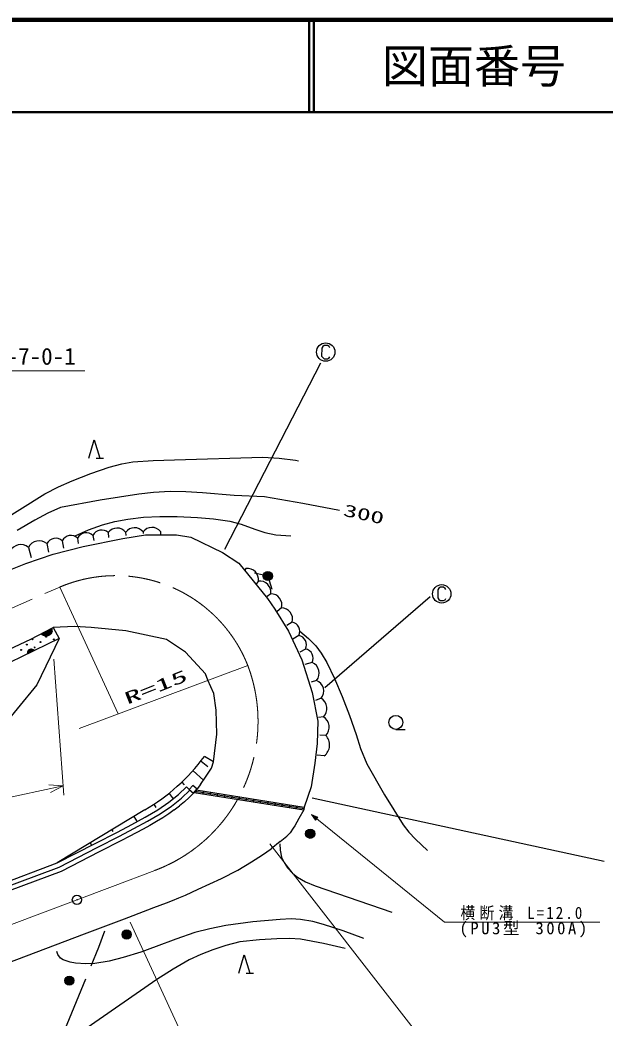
# Model space of a CAD drawing. Units: millimetres, scale not verified. Extents: x 40000 to 680000, y 20000 to 380000.
# Drawn here: x 477348 to 540849, y 271659 to 380000 of the extents above; entities that cross this region are included whole.
import ezdxf
from ezdxf.enums import TextEntityAlignment as Align

# ---------------------------------------------------------------- set-up
doc = ezdxf.new("R2010")
doc.units = ezdxf.units.MM
doc.header["$LTSCALE"] = 1000
doc.linetypes.add('CHAIN', pattern=[18.5, 12, -1.5, 3.5, -1.5])
doc.linetypes.add('DASHED', pattern=[7.5, 6, -1.5])
for name, color, linetype, lineweight in [('M-BGD', 7, 'Continuous', 25), ('M-BMK', 2, 'CHAIN', 13), ('M-BMK-SRVR', 3, 'Continuous', 25), ('M-STR-HTXT', 7, 'Continuous', 13), ('M-STR-STRC', 7, 'Continuous', 25), ('M-TTL', 2, 'Continuous', 140), ('M-TTL-LINE', 7, 'Continuous', 50)]:
    doc.layers.add(name, color=color, linetype=linetype, lineweight=lineweight)
doc.layers.add('M-TTL-TXT', color=7, linetype='Continuous')
doc.styles.add('ＭＳ ゴシック', font='')
doc.styles.get('ＭＳ ゴシック').set_extended_font_data('MS Gothic')

msp = doc.modelspace()

# ---------------------------------------------------------------- linework, layer by layer
at = {"layer": 'M-BGD'}
for p, q in [((484814, 332421), (485419, 334417)), ((485419, 334417), (486012, 332418)), ((485613, 332419), (486412, 332417)), ((487043, 331469), (488396, 331821)), ((487043, 331469), (488396, 331821)), ((488396, 331821), (489596, 332022)), ((488396, 331821), (489596, 332022)), ((489596, 332022), (491789, 332186)), ((491789, 332186), (494124, 332256)), ((494124, 332256), (503697, 332557)), ((503697, 332557), (505491, 332434)), ((505491, 332434), (507242, 332208)), ((507242, 332208), (507596, 332156)), ((482997, 329965), (485036, 330780)), ((485036, 330780), (487043, 331469)), ((481522, 329316), (482997, 329965)), ((481522, 329316), (482997, 329965)), ((471910, 323463), (480060, 328562)), ((480060, 328562), (481522, 329316)), ((480060, 328562), (481522, 329316)), ((490235, 328527), (486066, 327874)), ((491842, 328715), (490235, 328527)), ((491842, 328715), (490235, 328527)), ((493637, 328815), (491842, 328715)), ((493637, 328815), (491842, 328715)), ((495363, 328793), (493637, 328815)), ((495363, 328793), (493637, 328815)), ((495363, 328793), (493637, 328815)), ((497155, 328657), (495363, 328793)), ((497155, 328657), (495363, 328793)), ((497155, 328657), (495363, 328793)), ((500608, 328389), (497155, 328657)), ((500608, 328389), (497155, 328657)), ((503876, 328239), (500608, 328389)), ((503876, 328239), (500608, 328389)), ((486066, 327874), (481760, 327071)), ((508066, 327520), (503876, 328239)), ((508066, 327520), (503876, 328239)), ((512020, 326736), (508066, 327520)), ((512020, 326736), (508066, 327520)), ((480377, 326461), (478962, 325720)), ((480377, 326461), (478962, 325720)), ((480377, 326461), (478962, 325720)), ((481760, 327071), (480377, 326461)), ((481760, 327071), (480377, 326461)), ((481760, 327071), (480377, 326461)), ((490738, 326018), (492534, 326108)), ((490738, 326018), (492534, 326108)), ((490738, 326018), (492534, 326108)), ((492534, 326108), (494422, 326110)), ((492534, 326108), (494422, 326110)), ((494422, 326110), (496615, 325997)), ((494422, 326110), (496615, 325997)), ((478962, 325720), (477033, 324566)), ((484791, 324652), (486304, 325206)), ((484791, 324652), (486304, 325206)), ((484791, 324652), (486304, 325206)), ((486304, 325206), (487656, 325568)), ((486304, 325206), (487656, 325568)), ((487656, 325568), (489059, 325828)), ((487656, 325568), (489059, 325828)), ((489059, 325828), (490738, 326018)), ((489059, 325828), (490738, 326018)), ((489059, 325828), (490738, 326018)), ((489059, 325828), (490738, 326018)), ((496615, 325997), (498347, 325853)), ((496615, 325997), (498347, 325853)), ((496615, 325997), (498347, 325853)), ((496615, 325997), (498347, 325853)), ((498347, 325853), (500128, 325600)), ((498347, 325853), (500128, 325600)), ((498347, 325853), (500128, 325600)), ((498347, 325853), (500128, 325600)), ((500128, 325600), (501342, 325257)), ((500128, 325600), (501342, 325257)), ((500128, 325600), (501342, 325257)), ((501342, 325257), (502847, 324713)), ((501342, 325257), (502847, 324713)), ((501342, 325257), (502847, 324713)), ((483334, 323996), (484791, 324652)), ((483334, 323996), (484791, 324652)), ((483334, 323996), (484791, 324652)), ((485264, 324054), (485357, 323481)), ((486929, 324353), (486950, 323804)), ((488507, 323701), (490957, 324102)), ((488820, 324389), (488828, 324044)), ((490712, 324425), (490706, 324243)), ((490957, 324102), (494325, 324093)), ((492603, 324461), (492593, 324175)), ((494325, 324093), (495886, 323848)), ((502847, 324713), (503935, 324373)), ((502847, 324713), (503935, 324373)), ((503935, 324373), (505106, 324124)), ((503935, 324373), (505106, 324124)), ((505106, 324124), (506751, 323995)), ((480268, 323158), (480446, 322232)), ((480958, 322019), (484222, 322861)), ((481933, 323457), (482080, 322677)), ((483599, 323756), (483673, 323162)), ((484222, 322861), (488507, 323701)), ((495886, 323848), (499326, 322181)), ((477986, 321012), (480958, 322019)), ((478267, 322741), (478567, 321665)), ((499326, 322181), (501108, 321028)), ((476172, 320291), (477986, 321012)), ((501108, 321028), (504223, 317193)), ((501880, 320454), (501757, 320291)), ((503765, 319738), (502788, 319944)), ((503223, 319083), (502974, 318799)), ((504392, 319155), (504669, 318196)), ((504566, 317712), (504191, 317422)), ((504223, 317193), (505021, 316027)), ((505021, 316027), (506482, 313664)), ((505726, 316179), (505249, 315805)), ((506885, 314645), (506295, 314256)), ((478544, 312783), (480968, 314057)), ((479649, 313364), (480798, 313968)), ((479767, 313250), (479649, 313364)), ((479731, 313319), (480788, 313875)), ((479897, 313172), (479767, 313250)), ((480801, 313794), (479790, 313262)), ((479849, 313205), (480815, 313713)), ((480072, 313117), (479897, 313172)), ((480782, 313608), (479955, 313173)), ((480060, 313140), (480749, 313502)), ((480223, 313109), (480072, 313117)), ((480671, 313373), (480211, 313131)), ((480385, 313135), (480223, 313109)), ((480569, 313232), (480385, 313135)), ((480683, 313350), (480569, 313232)), ((480761, 313479), (480683, 313350)), ((480816, 313655), (480761, 313479)), ((480798, 313968), (480824, 313806)), ((480824, 313806), (480816, 313655)), ((483254, 314174), (480968, 314057)), ((480968, 314057), (481607, 312863)), ((485078, 314042), (483254, 314174)), ((488832, 313706), (485078, 314042)), ((493255, 312739), (488832, 313706)), ((506482, 313664), (507941, 310535)), ((507611, 313181), (506960, 312770)), ((507736, 313643), (508651, 312868)), ((507736, 313643), (508651, 312868)), ((507736, 313643), (508651, 312868)), ((507736, 313643), (508651, 312868)), ((481607, 312863), (467881, 306204)), ((472206, 309826), (478544, 312783)), ((481607, 312863), (479185, 307836)), ((495307, 311365), (493255, 312739)), ((508651, 312868), (509444, 312054)), ((508651, 312868), (509444, 312054)), ((508651, 312868), (509444, 312054)), ((508651, 312868), (509444, 312054)), ((509444, 312054), (510050, 311258)), ((509444, 312054), (510050, 311258)), ((509444, 312054), (510050, 311258)), ((478184, 311309), (478193, 311402)), ((478198, 311209), (478184, 311309)), ((478193, 311402), (478230, 311509)), ((478198, 311281), (478860, 311601)), ((478916, 311558), (478198, 311209)), ((478803, 311645), (478199, 311352)), ((478214, 311431), (478732, 311682)), ((478230, 311509), (478281, 311587)), ((478646, 311711), (478244, 311516)), ((478281, 311587), (478353, 311658)), ((478309, 311601), (478539, 311712)), ((478353, 311658), (478468, 311713)), ((478468, 311713), (478568, 311726)), ((478568, 311726), (478661, 311718)), ((478661, 311718), (478768, 311681)), ((478768, 311681), (478846, 311630)), ((478846, 311630), (478916, 311558)), ((497496, 309034), (495307, 311365)), ((508337, 311718), (507736, 311382)), ((510050, 311258), (510655, 310260)), ((510050, 311258), (510655, 310260)), ((510050, 311258), (510655, 310260)), ((507941, 310535), (509055, 307008)), ((509063, 310254), (508276, 310022)), ((510655, 310260), (511490, 308525)), ((497756, 308326), (497496, 309034)), ((479185, 307836), (474642, 302299)), ((498404, 306882), (497756, 308326)), ((509549, 308309), (508956, 308107)), ((511490, 308525), (512323, 306544)), ((498632, 305074), (498404, 306882)), ((509055, 307008), (509685, 303882)), ((510035, 306363), (509411, 306120)), ((512323, 306544), (513123, 304497)), ((512323, 306544), (513123, 304497)), ((512323, 306544), (513123, 304497)), ((498731, 302464), (498632, 305074)), ((513123, 304497), (513820, 302439)), ((513123, 304497), (513820, 302439)), ((513123, 304497), (513820, 302439)), ((509685, 303882), (509615, 301458)), ((510284, 304347), (509739, 304279)), ((498363, 299453), (498731, 302464)), ((510534, 302331), (509897, 302360)), ((513820, 302439), (514320, 300910)), ((513820, 302439), (514320, 300910)), ((518145, 302997), (519144, 302995)), ((509615, 301458), (509354, 299338)), ((510375, 300138), (509606, 300198)), ((514320, 300910), (514985, 299240)), ((514320, 300910), (514985, 299240)), ((497002, 299551), (497742, 298971)), ((498367, 299486), (497361, 300039)), ((498124, 298767), (498363, 299453)), ((509354, 299338), (508940, 296745)), ((514985, 299240), (516921, 295900)), ((514985, 299240), (516921, 295900)), ((496134, 298506), (497277, 297487)), ((497498, 297809), (498124, 298767)), ((494929, 297257), (495184, 296991)), ((496113, 296907), (495718, 296456)), ((496564, 296511), (496113, 296907)), ((496938, 296994), (497498, 297809)), ((493498, 295078), (494545, 295912)), ((493529, 296038), (493986, 295466)), ((494545, 295912), (495424, 296758)), ((494875, 295536), (495777, 296405)), ((495718, 296456), (495424, 296758)), ((495718, 296456), (496168, 296061)), ((496168, 296061), (496577, 296527)), ((496249, 296153), (508158, 294264)), ((496366, 296286), (508181, 294412)), ((496483, 296419), (496436, 296123)), ((496483, 296419), (508205, 294559)), ((497217, 295999), (497264, 296295)), ((497999, 295875), (498046, 296171)), ((498780, 295751), (498827, 296047)), ((499562, 295627), (499609, 295923)), ((500343, 295504), (500390, 295799)), ((508940, 296745), (508205, 294559)), ((516921, 295900), (518940, 292618)), ((516921, 295900), (518940, 292618)), ((491881, 294858), (492097, 294529)), ((492294, 294260), (493498, 295078)), ((493787, 294670), (494875, 295536)), ((501125, 295380), (501172, 295675)), ((501906, 295256), (501953, 295551)), ((502688, 295132), (502735, 295427)), ((503469, 295008), (503516, 295303)), ((504251, 294884), (504298, 295179)), ((505032, 294760), (505079, 295055)), ((505814, 294636), (505861, 294931)), ((506595, 294512), (506642, 294807)), ((490900, 294253), (481392, 288508)), ((490950, 293456), (492294, 294260)), ((491198, 293023), (492562, 293839)), ((492562, 293839), (493787, 294671)), ((507361, 294542), (507398, 294521)), ((507377, 294388), (507423, 294683)), ((508158, 294264), (507601, 293308)), ((508205, 294559), (508158, 294264)), ((487918, 291845), (489485, 292657)), ((489485, 292657), (490950, 293456)), ((489711, 293535), (490055, 292967)), ((489720, 292216), (491198, 293023)), ((507181, 292526), (507016, 292283)), ((507601, 293308), (507181, 292526)), ((518940, 292618), (519549, 291827)), ((518940, 292618), (519549, 291827)), ((485494, 290606), (487918, 291845)), ((487334, 292099), (487442, 291921)), ((488147, 291401), (489720, 292216)), ((506323, 291414), (506671, 291772)), ((507016, 292283), (506671, 291772)), ((519549, 291827), (520273, 291062)), ((519549, 291827), (520273, 291062)), ((481392, 288508), (485494, 290606)), ((484957, 290662), (485110, 290409)), ((485722, 290161), (488147, 291401)), ((505590, 290825), (504629, 290019)), ((505542, 290560), (505579, 289895)), ((505542, 290560), (505579, 289895)), ((505542, 290560), (505579, 289895)), ((505542, 290560), (505579, 289895)), ((505542, 290560), (505579, 289895)), ((505542, 290560), (505579, 289895)), ((505590, 290825), (506323, 291414)), ((520273, 291062), (521565, 289847)), ((481594, 288051), (485722, 290161)), ((502488, 288610), (503671, 289362)), ((503671, 289362), (504629, 290019)), ((505579, 289895), (505744, 289113)), ((505579, 289895), (505744, 289113)), ((505579, 289895), (505744, 289113)), ((505579, 289895), (505744, 289113)), ((505579, 289895), (505744, 289113)), ((505579, 289895), (505744, 289113)), ((467097, 283117), (481392, 288508)), ((482580, 289226), (482605, 289185)), ((501004, 287705), (502488, 288610)), ((505744, 289113), (506009, 288541)), ((505744, 289113), (506009, 288541)), ((505744, 289113), (506009, 288541)), ((505744, 289113), (506009, 288541)), ((506009, 288541), (506396, 287973)), ((506009, 288541), (506396, 287973)), ((506009, 288541), (506396, 287973)), ((506009, 288541), (506396, 287973)), ((467274, 282650), (481594, 288051)), ((499229, 286799), (501004, 287705)), ((506396, 287973), (506934, 287378)), ((506396, 287973), (506934, 287378)), ((506396, 287973), (506934, 287378)), ((506934, 287378), (507480, 286938)), ((506934, 287378), (507480, 286938)), ((506934, 287378), (507480, 286938)), ((496700, 285630), (499229, 286799)), ((507480, 286938), (508351, 286448)), ((507480, 286938), (508351, 286448)), ((508351, 286448), (509378, 286010)), ((508351, 286448), (509378, 286010)), ((494608, 284709), (495303, 285001)), ((495303, 285001), (496001, 285308)), ((496001, 285308), (496700, 285630)), ((509378, 286010), (517721, 283150)), ((491891, 283643), (492560, 283897)), ((492560, 283897), (493236, 284159)), ((493236, 284159), (493919, 284428)), ((493919, 284428), (494608, 284709)), ((488697, 282438), (491230, 283393)), ((491230, 283393), (491891, 283643)), ((484359, 280802), (488697, 282438)), ((499707, 281717), (497945, 281358)), ((499707, 281717), (497945, 281358)), ((499707, 281717), (497945, 281358)), ((502619, 282090), (499707, 281717)), ((505572, 282365), (502619, 282090)), ((506768, 282412), (505572, 282365)), ((506768, 282412), (505572, 282365)), ((506768, 282412), (505572, 282365)), ((507811, 282353), (506768, 282412)), ((507811, 282353), (506768, 282412)), ((507811, 282353), (506768, 282412)), ((509150, 282128), (507811, 282353)), ((509150, 282128), (507811, 282353)), ((510309, 281823), (509150, 282128)), ((510309, 281823), (509150, 282128)), ((512428, 281134), (510309, 281823)), ((512428, 281134), (510309, 281823)), ((512428, 281134), (510309, 281823)), ((470012, 275390), (484359, 280802)), ((496333, 280929), (494247, 280238)), ((496333, 280929), (494247, 280238)), ((497945, 281358), (496333, 280929)), ((497945, 281358), (496333, 280929)), ((497945, 281358), (496333, 280929)), ((514672, 280293), (512428, 281134)), ((514672, 280293), (512428, 281134)), ((514672, 280293), (512428, 281134)), ((494247, 280238), (492122, 279424)), ((494247, 280238), (492122, 279424)), ((501222, 279921), (499676, 279518)), ((503360, 280160), (501222, 279921)), ((503360, 280160), (501222, 279921)), ((505220, 280265), (503360, 280160)), ((505220, 280265), (503360, 280160)), ((506618, 280298), (505220, 280265)), ((506618, 280298), (505220, 280265)), ((507804, 280222), (506618, 280298)), ((507804, 280222), (506618, 280298)), ((510304, 279755), (507804, 280222)), ((510304, 279755), (507804, 280222)), ((510304, 279755), (507804, 280222)), ((512637, 279209), (510304, 279755)), ((512637, 279209), (510304, 279755)), ((512637, 279209), (510304, 279755)), ((481446, 278540), (481365, 278867)), ((481762, 278165), (481446, 278540)), ((490455, 278806), (488556, 278223)), ((490455, 278806), (488556, 278223)), ((490455, 278806), (488556, 278223)), ((490455, 278806), (488556, 278223)), ((492122, 279424), (490455, 278806)), ((492122, 279424), (490455, 278806)), ((492122, 279424), (490455, 278806)), ((492122, 279424), (490455, 278806)), ((496969, 278557), (495694, 277966)), ((496969, 278557), (495694, 277966)), ((496969, 278557), (495694, 277966)), ((498278, 279051), (496969, 278557)), ((498278, 279051), (496969, 278557)), ((498278, 279051), (496969, 278557)), ((499676, 279518), (498278, 279051)), ((501085, 276530), (501689, 278526)), ((501689, 278526), (502283, 276527)), ((482043, 277987), (481762, 278165)), ((482797, 277716), (482043, 277987)), ((482797, 277716), (482043, 277987)), ((482797, 277716), (482043, 277987)), ((483390, 277615), (482797, 277716)), ((483390, 277615), (482797, 277716)), ((483390, 277615), (482797, 277716)), ((484484, 277537), (483390, 277615)), ((485472, 277569), (484484, 277537)), ((487033, 277846), (485472, 277569)), ((487033, 277846), (485472, 277569)), ((488556, 278223), (487033, 277846)), ((488556, 278223), (487033, 277846)), ((495694, 277966), (493962, 276970)), ((495694, 277966), (493962, 276970)), ((493962, 276970), (492206, 275841)), ((493962, 276970), (492206, 275841)), ((501884, 276528), (502682, 276526)), ((492206, 275841), (484184, 270274))]:
    msp.add_line(p, q, dxfattribs=at)
at = {"layer": 'M-BGD', "linetype": 'DASHED'}
for p, q in [((496938, 296994), (496577, 296527)), ((496168, 296061), (495714, 295600)), ((494102, 294257), (494679, 294697)), ((495217, 295145), (494679, 294697)), ((495714, 295600), (495217, 295145)), ((493489, 293825), (492842, 293401)), ((494102, 294257), (493489, 293825)), ((491456, 292572), (490722, 292164)), ((492163, 292984), (491456, 292572)), ((492842, 293401), (492163, 292984)), ((489963, 291757), (489183, 291350)), ((490722, 292164), (489963, 291757)), ((488384, 290940), (485958, 289699)), ((489183, 291350), (488384, 290940)), ((485958, 289699), (481804, 287575)), ((481804, 287575), (467457, 282164)), ((485911, 279343), (486544, 281142)), ((482226, 270376), (485911, 279343))]:
    msp.add_line(p, q, dxfattribs=at)
at = {"layer": 'M-BGD'}
for centre, radius in [((504253, 319635), 499), ((504253, 319635), 439), ((504253, 319635), 379), ((504253, 319635), 320), ((504253, 319635), 260), ((504253, 319635), 200), ((504253, 319635), 140), ((504253, 319635), 79.9), ((504253, 319635), 20), ((480812, 313627), 49.9), ((478093, 312190), 49.9), ((478716, 312767), 49.9), ((479566, 312473), 49.9), ((480189, 313050), 49.9), ((481039, 312757), 49.9), ((477470, 311613), 49.9), ((478320, 311320), 49.9), ((478943, 311897), 49.9), ((518147, 303756), 759), ((508850, 291664), 499), ((508850, 291664), 439), ((508850, 291664), 379), ((508850, 291664), 320), ((508850, 291664), 260), ((508850, 291664), 200), ((508850, 291664), 140), ((508850, 291664), 79.9), ((508850, 291664), 20), ((488933, 280724), 499), ((488933, 280724), 439), ((488933, 280724), 379), ((488933, 280724), 320), ((488933, 280724), 260), ((488933, 280724), 200), ((488933, 280724), 140), ((488933, 280724), 79.9), ((488933, 280724), 20), ((482701, 275718), 499), ((482701, 275718), 439), ((482701, 275718), 379), ((482701, 275718), 320), ((482701, 275718), 260), ((482701, 275718), 200), ((482701, 275718), 140), ((482701, 275718), 79.9), ((482701, 275718), 20)]:
    msp.add_circle(centre, radius, dxfattribs=at)
for centre, radius, start, end in [((482878, 322982), 1057, 47.04201, 153.30222), ((484543, 323280), 1057, 47.04201, 153.30222), ((486208, 323579), 1057, 47.04201, 153.30222), ((487888, 323662), 1182, 37.95566, 144.21586), ((489779, 323698), 1182, 37.95566, 144.21586), ((491671, 323734), 1182, 37.95566, 144.21586), ((477429, 321753), 1296, 49.68789, 153.82742), ((479430, 322170), 1296, 49.68789, 153.82742), ((481213, 322683), 1057, 47.04201, 153.30222), ((502037, 319265), 1200, 351.28847, 97.54867), ((503381, 317894), 1200, 351.28847, 97.54867), ((504571, 316511), 1202, 343.95408, 90.21429), ((505730, 314977), 1202, 343.95408, 90.21429), ((506699, 313641), 1021, 333.25585, 79.51606), ((507425, 312177), 1021, 333.25585, 79.51606), ((508151, 310713), 1021, 333.25585, 79.51606), ((508572, 309098), 1256, 321.07044, 66.96291), ((509057, 307153), 1256, 321.07044, 66.96291), ((509382, 305259), 1283, 314.71386, 59.41338), ((509632, 303243), 1283, 314.71386, 59.41338), ((509496, 301304), 1461, 307.02152, 44.69537), ((480163, 312744), 21382, 300.14294, 323.54687)]:
    msp.add_arc(centre, radius, start, end, dxfattribs=at)
at = {"layer": 'M-BMK'}
for p, q in [((467698, 312295), (481675, 318440)), ((502070, 309944), (502081, 309915)), ((492002, 287686), (487375, 285941)), ((487375, 285941), (468690, 278894))]:
    msp.add_line(p, q, dxfattribs=at)
for centre, radius, start, end in [((487735, 304260), 15420, 21.62802, 113.14056), ((485907, 303849), 17274, 290.6646, 20.55759)]:
    msp.add_arc(centre, radius, start, end, dxfattribs=at)
at = {"layer": 'M-BMK-SRVR'}
for radius in [499, 20]:
    msp.add_circle((483529, 284490), radius, dxfattribs=at)
at = {"layer": 'M-STR-HTXT'}
for p, q in [((487989, 304663), (481675, 318440)), ((482123, 295864), (481027, 310630)), ((483757, 303076), (502070, 309944)), ((482049, 296860), (414429, 282478)), ((480497, 296959), (482049, 296860)), ((482049, 296860), (480672, 296138)), ((508973, 293767), (509687, 293459)), ((509423, 293133), (508973, 293767)), ((508973, 293767), (523437, 282058)), ((509136, 293636), (509626, 293432)), ((509438, 293199), (509136, 293636)), ((509229, 293560), (509565, 293404)), ((509452, 293264), (509229, 293560)), ((509369, 293447), (509504, 293376)), ((509467, 293330), (509369, 293447)), ((509687, 293459), (509423, 293133)), ((509626, 293432), (509438, 293199)), ((509565, 293404), (509452, 293264)), ((509504, 293376), (509467, 293330)), ((529658, 258157), (504478, 290581)), ((489305, 282061), (506923, 243779)), ((523437, 282058), (540296, 282059))]:
    msp.add_line(p, q, dxfattribs=at)
msp.add_lwpolyline([(449212, 301710), (472422, 341911), (484392, 341911)], dxfattribs=at)
at = {"layer": 'M-STR-STRC'}
for p, q in [((510216, 344549), (510095, 344390)), ((510376, 344668), (510216, 344549)), ((510735, 344668), (510376, 344668)), ((510895, 344547), (510735, 344668)), ((510974, 344427), (510895, 344547)), ((510095, 344390), (510093, 343511)), ((510093, 343511), (510212, 343351)), ((499580, 322571), (509997, 342774)), ((510212, 343351), (510372, 343231)), ((510372, 343231), (510731, 343230)), ((510731, 343230), (510891, 343309)), ((510891, 343309), (510972, 343429)), ((522693, 318144), (522690, 317265)), ((522813, 318304), (522693, 318144)), ((522973, 318423), (522813, 318304)), ((523333, 318422), (522973, 318423)), ((523492, 318302), (523333, 318422)), ((523572, 318182), (523492, 318302)), ((510441, 307551), (521867, 317407)), ((522690, 317265), (522810, 317105)), ((522810, 317105), (522969, 316985)), ((522969, 316985), (523329, 316984)), ((523329, 316984), (523489, 317064)), ((523489, 317064), (523569, 317183)), ((509056, 295575), (540762, 288697))]:
    msp.add_line(p, q, dxfattribs=at)
for centre in [(510534, 343949), (523131, 317704)]:
    msp.add_circle(centre, 998, dxfattribs=at)
at = {"layer": 'M-TTL'}
msp.add_line((680000, 380000), (40000, 380000), dxfattribs=at)
at = {"layer": 'M-TTL-LINE'}
for p, q in [((508747, 380000), (508747, 370000)), ((509247, 380000), (509247, 370000)), ((40000, 370000), (680000, 370000))]:
    msp.add_line(p, q, dxfattribs=at)

# ---------------------------------------------------------------- texts
at = {"layer": 'M-BGD', "style": 'ＭＳ ゴシック', "width": 1.65}
msp.add_text('300', height=1320, rotation=347.649, dxfattribs=at).set_placement((512281, 325803), align=Align.BOTTOM_LEFT)
at = {"layer": 'M-STR-HTXT', "style": 'ＭＳ ゴシック'}
msp.add_text('16-7-0-1', height=1833, dxfattribs=at).set_placement((473415, 342022), align=Align.BOTTOM_LEFT)
at = {"layer": 'M-STR-HTXT', "style": 'ＭＳ ゴシック', "width": 2}
msp.add_text('R=15', height=1320, rotation=21.649, dxfattribs=at).set_placement((489148, 305299), align=Align.BOTTOM_LEFT)
at = {"layer": 'M-STR-HTXT', "char_height": 1320, "attachment_point": 7, "style": 'ＭＳ ゴシック'}
for s, insert, rotation in [('\\T1.28;\\W0.9;横断溝\\~L=12.0', (525144, 282260), 0.003), ('\\T1.31;(PU3型\\~300A)', (525059, 280399), 0.002)]:
    msp.add_mtext(s, dxfattribs=dict(at, insert=insert, rotation=rotation))
at = {"layer": 'M-TTL-TXT', "style": 'ＭＳ ゴシック'}
msp.add_text('図面番号', height=3666, dxfattribs=at).set_placement((526622, 375000), align=Align.MIDDLE_CENTER)

doc.saveas('drawing.dxf')
